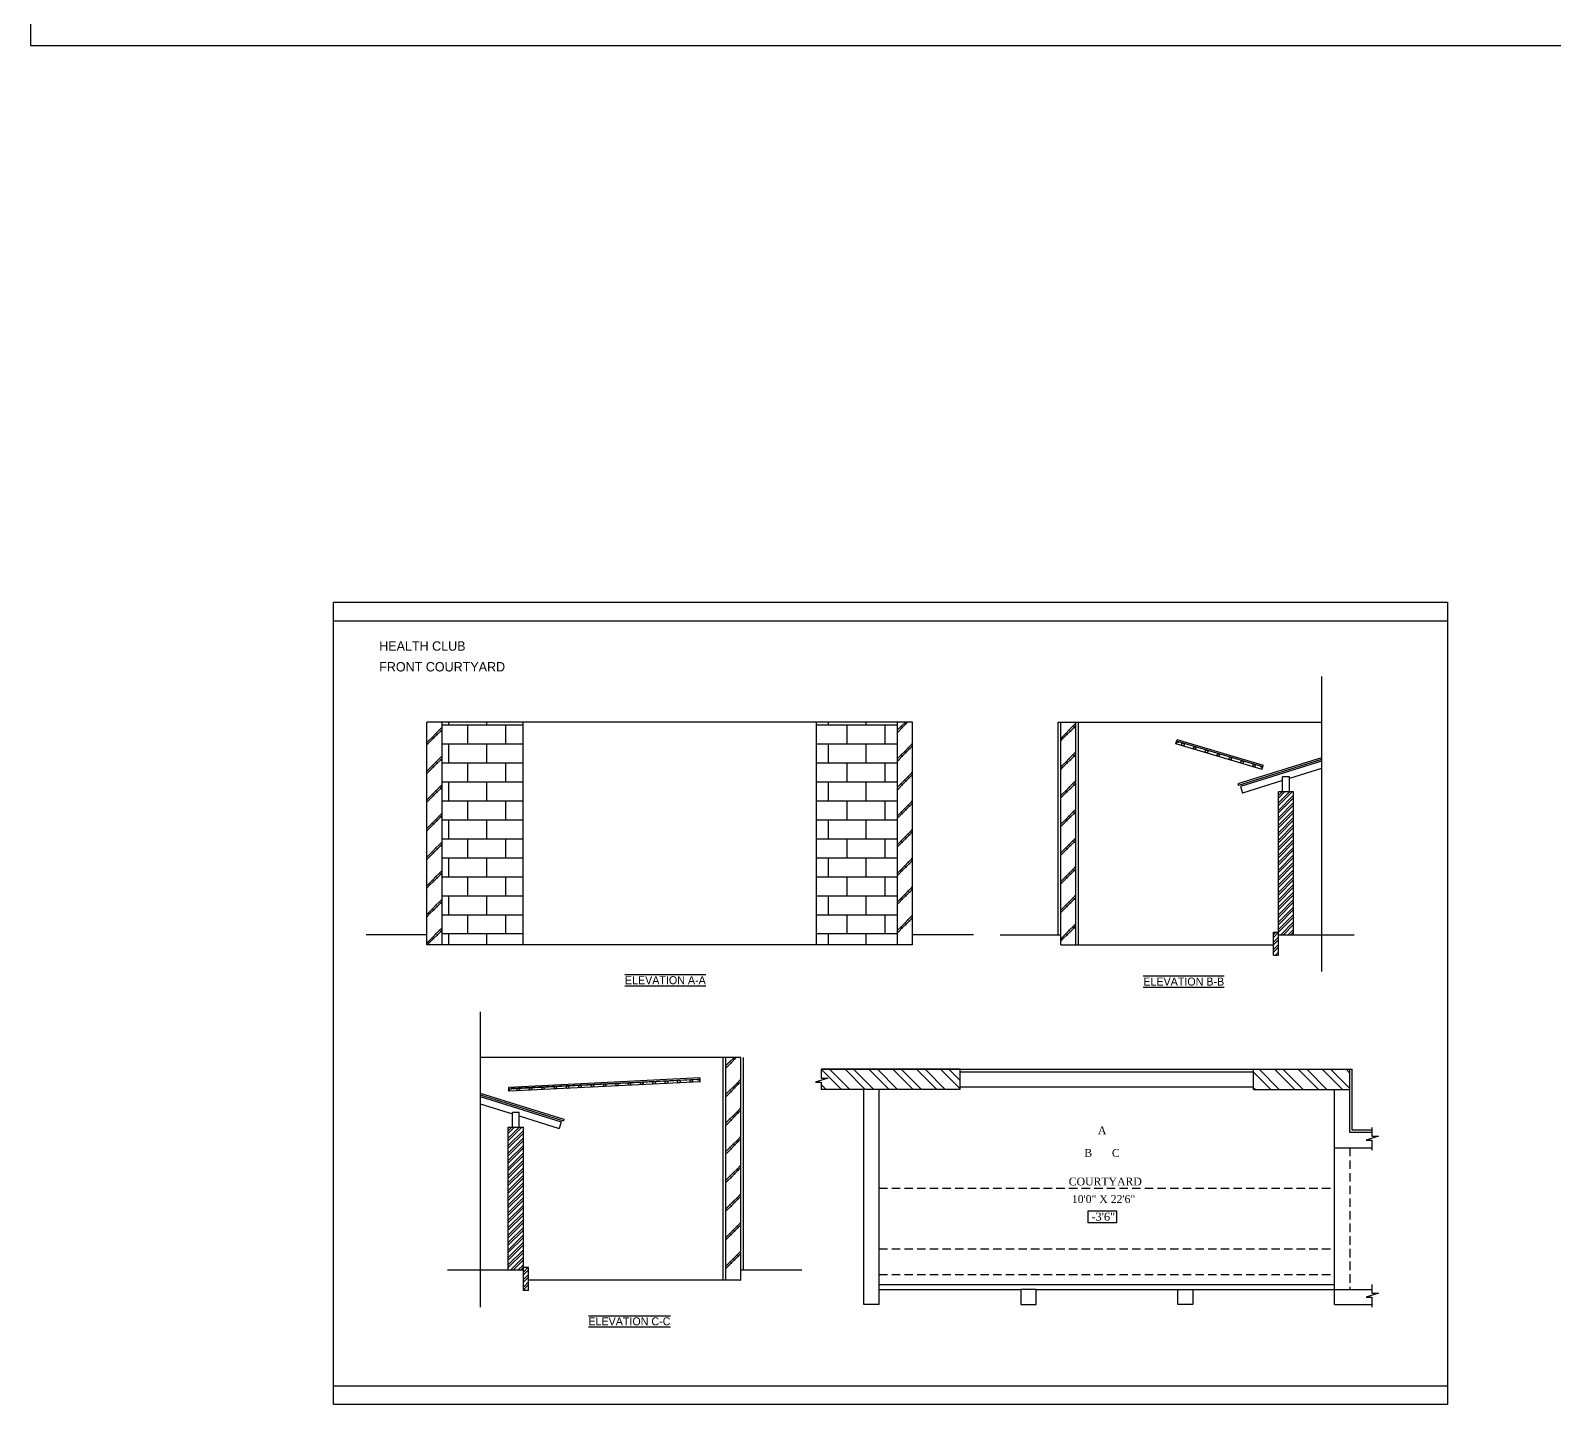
# Model space of a CAD drawing. Extents: x 12259 to 18078, y -1461 to 1911.
# Drawn here: x 13794 to 14698, y -1145 to -330 of the extents above; entities that cross this region are included whole.
import ezdxf

# ---------------------------------------------------------------- set-up
doc = ezdxf.new("R2010")
doc.units = 0
doc.header["$LTSCALE"] = 20
doc.header["$MEASUREMENT"] = 0
doc.linetypes.add('HIDDEN', pattern=[0.375, 0.25, -0.125])
doc.layers.get('0').update_dxf_attribs({"linetype": 'CONTINUOUS'})
for name, color, linetype in [('border', 230, 'CONTINUOUS'), ('BORTEXT', 2, 'CONTINUOUS'), ('Glass', 130, 'CONTINUOUS'), ('grille', 254, 'CONTINUOUS'), ('HATCH', 252, 'CONTINUOUS'), ('kalkaal', 7, 'CONTINUOUS'), ('Roof lilne', 31, 'CONTINUOUS'), ('Stone', 8, 'CONTINUOUS'), ('text', 2, 'CONTINUOUS'), ('TILE', 22, 'CONTINUOUS'), ('wall', 13, 'CONTINUOUS'), ('WOOD', 7, 'CONTINUOUS')]:
    doc.layers.add(name, color=color, linetype=linetype)
doc.layers.add('correct', color=230, linetype='CONTINUOUS', plot=False)
doc.styles.add('style4', font='boos1_1.ttf')
doc.styles.add('style5', font='times_2.ttf')
pattern_1 = [(0, (1532.399, 1530.732), (0, 11.25), []), (90, (1532.4, 1530.732), (-22.5, 1e-15), [11.25, -11.25]), (90, (1543.65, 1530.732), (-22.5, 1e-15), [-11.25, 11.25])]
pattern_2 = [(315, (14200.807, 12905.067), (7.071068, 7.071068), []), (315, (14205.807, 12905.067), (7.071068, 7.071068), [])]
pattern_3 = [(45, (1532.399, 1530.732), (-8.485281, 8.485281), [3, 0]), (45, (1531.692, 1531.439), (-8.485281, 8.485281), [3, 0])]
pattern_4 = [(45, (938.736, 1331.972), (-2.2097087, 2.2097087), []), (45, (938.736, 1333.5345), (-2.2097087, 2.2097087), [])]
pattern_5 = [(45, (1532.399, 1530.7317), (-2.2097087, 2.2097087), []), (45, (1532.399, 1532.2942), (-2.2097087, 2.2097087), [])]

msp = doc.modelspace()

# ---------------------------------------------------------------- hatches: boundary and pattern name
at = {"layer": 'HATCH'}
h = msp.add_hatch(dxfattribs=at)
h.set_pattern_fill('BRICK HATCH', color=8, angle=45, style=0)
h.set_pattern_definition(pattern_3)
h.paths.add_polyline_path([(14038.39, -740.19), (14029.39, -740.19), (14029.39, -872.19), (14038.39, -872.19)])
h = msp.add_hatch(dxfattribs=at)
h.set_pattern_fill('BRICK HATCH', color=8, angle=45, style=0)
h.set_pattern_definition(pattern_3)
h.paths.add_polyline_path([(14308.39, -872.19), (14317.39, -872.19), (14317.39, -740.19), (14308.39, -740.19)])
h = msp.add_hatch(dxfattribs=at)
h.set_pattern_fill('BRICK HATCH', color=8, angle=45, style=0)
h.set_pattern_definition(pattern_3)
h.paths.add_polyline_path([(14414.22, -740.19), (14405.22, -740.19), (14405.22, -872.19), (14414.22, -872.19)])
h = msp.add_hatch(dxfattribs=at)
h.set_pattern_fill('BRICK HATCH', color=8, angle=45, style=0)
h.set_pattern_definition([(45, (938.736, 1331.972), (-8.485281, 8.485281), [3, 0]), (45, (938.029, 1332.679), (-8.485281, 8.485281), [3, 0])])
h.paths.add_polyline_path([(14215.61, -938.95), (14206.61, -938.95), (14206.61, -1070.95), (14215.61, -1070.95)])
at = {"layer": 'Stone', "lineweight": -2}
h = msp.add_hatch(dxfattribs=at)
h.set_pattern_fill('BRICK', color=8, scale=45, style=0)
h.set_pattern_definition(pattern_1)
h.paths.add_polyline_path([(14086.39, -740.19), (14038.39, -740.19), (14038.39, -872.19), (14086.39, -872.19)])
h = msp.add_hatch(dxfattribs=at)
h.set_pattern_fill('BRICK', color=8, scale=45, style=0)
h.set_pattern_definition(pattern_1)
h.paths.add_polyline_path([(14308.39, -740.19), (14260.39, -740.19), (14260.39, -872.19), (14308.39, -872.19)])
at = {"layer": 'Stone', "ltscale": 5}
h = msp.add_hatch(dxfattribs=at)
h.set_pattern_fill('STEEL', color=256, scale=25, style=0)
h.set_pattern_definition(pattern_5)
h.paths.add_polyline_path([(14543.22, -781.44), (14534.22, -781.44), (14534.22, -864.69), (14534.22, -866.19), (14543.22, -866.19)])
h = msp.add_hatch(dxfattribs=at)
h.set_pattern_fill('STEEL', color=256, scale=25, style=0)
h.set_pattern_definition(pattern_5)
h.paths.add_polyline_path([(14534.22, -864.69), (14531.22, -864.69), (14531.22, -878.19), (14534.22, -878.19)])
h = msp.add_hatch(dxfattribs=at)
h.set_pattern_fill('STEEL', color=256, scale=80, angle=-90, style=0)
h.set_pattern_definition(pattern_2)
h.paths.add_polyline_path([(14263.1, -953.43), (14263.1, -957.88), (14345.54, -957.88), (14345.54, -945.88), (14263.07, -945.88), (14263.07, -951.08), (14267.05, -951.08), (14259.76, -953.43)])
h = msp.add_hatch(dxfattribs=at)
h.set_pattern_fill('STEEL', color=256, scale=80, angle=-90, style=0)
h.set_pattern_definition(pattern_2)
h.paths.add_polyline_path([(14576.54, -957.88), (14576.54, -945.88), (14519.54, -945.88), (14519.54, -957.88)])
h = msp.add_hatch(dxfattribs=at)
h.set_pattern_fill('STEEL', color=256, scale=25, style=0)
h.set_pattern_definition(pattern_4)
h.paths.add_polyline_path([(14086.61, -980.2), (14077.61, -980.2), (14077.61, -1064.95), (14086.61, -1064.95), (14086.61, -1063.45)])
h = msp.add_hatch(dxfattribs=at)
h.set_pattern_fill('STEEL', color=256, scale=25, style=0)
h.set_pattern_definition(pattern_4)
h.paths.add_polyline_path([(14086.61, -1076.95), (14089.61, -1076.95), (14089.61, -1063.45), (14086.61, -1063.45)])

# ---------------------------------------------------------------- linework, layer by layer
for p, q in [((14559.76, -713.15), (14559.76, -888.02)), ((14061.06, -911.91), (14061.06, -1086.78)), ((14263.07, -945.88), (14578.04, -945.88)), ((14578.04, -981.88), (14578.04, -945.88)), ((14589.56, -981.88), (14578.04, -981.88)), ((14567.54, -1076.38), (14567.54, -992.38)), ((14297.54, -1073.38), (14567.54, -1073.38)), ((14297.54, -1076.38), (14381.54, -1076.38)), ((14390.54, -1076.38), (14474.54, -1076.38)), ((14483.54, -1076.38), (14567.54, -1076.38))]:
    msp.add_line(p, q)
at = {"linetype": 'HIDDEN'}
msp.add_line((14576.54, -992.38), (14576.54, -1076.38), dxfattribs=at)
for points in [[(14263.07, -945.88), (14263.07, -951.08), (14267.05, -951.08), (14259.76, -953.43), (14263.1, -953.43), (14263.1, -957.88)], [(14589.56, -980.38), (14589.56, -985.58), (14593.54, -985.58), (14586.25, -987.93), (14589.58, -987.93), (14589.58, -993.88)], [(14589.56, -1073.38), (14589.56, -1078.58), (14593.54, -1078.58), (14586.25, -1080.93), (14589.58, -1080.93), (14589.58, -1086.88)]]:
    msp.add_lwpolyline(points)
for points in [[(14381.54, -1085.38), (14390.54, -1085.38), (14390.54, -1076.38), (14381.54, -1076.38)], [(14483.54, -1085.38), (14474.54, -1085.38), (14474.54, -1076.38), (14483.54, -1076.38)]]:
    msp.add_lwpolyline(points, close=True)
at = {"layer": 'border'}
for p, q in [((13973.99, -680.04), (14634.4, -680.04)), ((13973.99, -1133.57), (14634.4, -1133.57))]:
    msp.add_line(p, q, dxfattribs=at)
at = {"layer": 'correct', "color": 3}
for points in [[(13794.4, -339.12), (14786.85, -339.12), (14786.85, 853.82), (13794.4, 853.82)], [(13973.99, -669.05), (14634.4, -669.05), (14634.4, -1144.56), (13973.99, -1144.56)]]:
    msp.add_lwpolyline(points, close=True, dxfattribs=at)
at = {"layer": 'Glass'}
for p, q in [((14473.81, -751.5), (14474.11, -750.54)), ((14525, -766.71), (14473.81, -751.5)), ((14525.3, -765.76), (14474.11, -750.54)), ((14525, -766.71), (14525.3, -765.76)), ((14077.92, -956.45), (14191.31, -950.78)), ((14077.97, -957.45), (14077.92, -956.45)), ((14077.97, -957.45), (14191.35, -951.78)), ((14191.35, -951.78), (14191.31, -950.78))]:
    msp.add_line(p, q, dxfattribs=at)
at = {"layer": 'Glass', "linetype": 'HIDDEN'}
for p, q in [((14297.54, -1016.28), (14567.54, -1016.28)), ((14297.54, -1067.47), (14567.54, -1067.47))]:
    msp.add_line(p, q, dxfattribs=at)
at = {"layer": 'grille', "color": 0}
for p, q in [((14473.81, -751.5), (14473.38, -752.93)), ((14524.57, -768.15), (14473.38, -752.93)), ((14523.56, -766.28), (14473.81, -751.5)), ((14191.43, -953.28), (14078.29, -958.93)), ((14189.86, -951.86), (14079.46, -957.37))]:
    msp.add_line(p, q, dxfattribs=at)
at = {"layer": 'grille', "color": 2}
for points in [[(14473.62, -753), (14473.38, -752.93), (14473.81, -751.5), (14475.25, -751.92), (14475.18, -752.16), (14473.98, -751.81)], [(14524.33, -768.08), (14524.57, -768.15), (14525, -766.71), (14523.56, -766.28), (14523.49, -766.52), (14524.69, -766.88)], [(14078.29, -958.93), (14078.04, -958.94), (14077.97, -957.45), (14079.46, -957.37), (14079.48, -957.62), (14078.23, -957.68)], [(14191.18, -953.29), (14191.43, -953.28), (14191.35, -951.78), (14189.86, -951.86), (14189.87, -952.11), (14191.12, -952.04)]]:
    msp.add_lwpolyline(points, close=True, dxfattribs=at)
at = {"layer": 'grille', "color": 9}
for centre in [(14477.54, -753.39), (14484.57, -755.48), (14491.6, -757.57), (14498.63, -759.66), (14505.66, -761.75), (14512.69, -763.84), (14519.72, -765.93), (14083.56, -957.92), (14090.88, -957.55), (14098.21, -957.19), (14105.53, -956.82), (14112.86, -956.45), (14120.18, -956.09), (14127.51, -955.72), (14134.84, -955.36), (14142.16, -954.99), (14149.49, -954.62), (14156.81, -954.26), (14164.14, -953.89), (14171.47, -953.53), (14178.79, -953.16), (14186.12, -952.8)]:
    msp.add_circle(centre, 0.75, dxfattribs=at)
at = {"layer": 'kalkaal'}
for p, q in [((14543.22, -781.44), (14534.22, -781.44)), ((14534.22, -864.69), (14534.22, -781.44)), ((14543.22, -866.19), (14543.22, -781.44)), ((14077.61, -1064.95), (14077.61, -980.2)), ((14077.61, -980.2), (14086.61, -980.2)), ((14086.61, -1063.45), (14086.61, -980.2))]:
    msp.add_line(p, q, dxfattribs=at)
at = {"layer": 'Roof lilne', "linetype": 'HIDDEN'}
msp.add_line((14297.54, -1052.38), (14567.54, -1052.38), dxfattribs=at)
at = {"layer": 'Stone', "color": 8, "lineweight": -2}
for p, q in [((14086.39, -872.19), (14086.39, -740.19)), ((14260.39, -872.19), (14260.39, -740.19))]:
    msp.add_line(p, q, dxfattribs=at)
at = {"layer": 'text'}
msp.add_lwpolyline([(14421.43, -1029.68), (14438.19, -1029.68), (14438.19, -1036.91), (14421.43, -1036.91)], close=True, dxfattribs=at)
at = {"layer": 'TILE'}
for p, q in [((14559.76, -761.21), (14510.22, -776.65)), ((14559.76, -762.28), (14510.51, -777.62)), ((14510.22, -776.65), (14510.51, -777.62)), ((14061.06, -959.97), (14110.61, -975.41)), ((14061.06, -961.04), (14110.31, -976.38)), ((14110.61, -975.41), (14110.31, -976.38))]:
    msp.add_line(p, q, dxfattribs=at)
at = {"layer": 'wall'}
for p, q in [((14029.39, -872.19), (14029.39, -740.19)), ((14317.39, -740.19), (14029.39, -740.19)), ((14038.39, -872.19), (14038.39, -740.19)), ((14308.39, -872.19), (14308.39, -740.19)), ((14317.39, -872.19), (14317.39, -740.19)), ((14403.72, -740.19), (14559.76, -740.19)), ((14405.22, -872.19), (14405.22, -740.19)), ((14414.22, -872.19), (14414.22, -740.19)), ((14029.39, -866.19), (13993.39, -866.19)), ((14353.39, -866.19), (14317.39, -866.19)), ((14369.22, -866.19), (14405.22, -866.19)), ((14531.22, -878.19), (14531.22, -864.69)), ((14531.22, -864.69), (14534.22, -864.69)), ((14534.22, -878.19), (14534.22, -864.69)), ((14534.22, -866.19), (14579.22, -866.19)), ((14317.39, -872.19), (14029.39, -872.19)), ((14405.22, -872.19), (14531.22, -872.19)), ((14531.22, -878.19), (14534.22, -878.19)), ((14215.61, -938.95), (14061.06, -938.95)), ((14206.61, -1070.95), (14206.61, -938.95)), ((14215.61, -1070.95), (14215.61, -938.95)), ((14345.54, -945.88), (14263.07, -945.88)), ((14345.54, -957.88), (14345.54, -945.88)), ((14345.54, -947.38), (14519.54, -947.38)), ((14519.54, -957.88), (14519.54, -945.88)), ((14519.54, -945.88), (14576.54, -945.88)), ((14576.54, -957.88), (14576.54, -945.88)), ((14345.54, -956.38), (14519.54, -956.38)), ((14345.54, -957.88), (14263.1, -957.88)), ((14288.54, -1085.38), (14288.54, -957.88)), ((14297.54, -1085.38), (14297.54, -957.88)), ((14519.54, -957.88), (14576.54, -957.88)), ((14567.54, -992.38), (14567.54, -957.88)), ((14576.54, -983.38), (14576.54, -957.88)), ((14589.56, -983.38), (14576.54, -983.38)), ((14567.54, -992.38), (14589.58, -992.38)), ((14086.61, -1064.95), (14041.61, -1064.95)), ((14089.61, -1063.45), (14086.61, -1063.45)), ((14086.61, -1076.95), (14086.61, -1063.45)), ((14089.61, -1076.95), (14089.61, -1063.45)), ((14251.61, -1064.95), (14215.61, -1064.95)), ((14215.61, -1070.95), (14089.61, -1070.95)), ((14089.61, -1076.95), (14086.61, -1076.95)), ((14567.54, -1085.38), (14567.54, -1076.38)), ((14567.54, -1076.38), (14589.56, -1076.38)), ((14297.54, -1085.38), (14288.54, -1085.38)), ((14567.54, -1085.38), (14589.58, -1085.38))]:
    msp.add_line(p, q, dxfattribs=at)
at = {"layer": 'wall', "color": 8}
for p, q in [((14403.72, -866.19), (14403.72, -740.19)), ((14415.72, -872.19), (14415.72, -740.19)), ((14205.11, -1070.95), (14205.11, -938.95)), ((14217.11, -1064.95), (14217.11, -938.95))]:
    msp.add_line(p, q, dxfattribs=at)
at = {"layer": 'WOOD'}
for p, q in [((14559.76, -763.34), (14511.76, -778.31)), ((14559.76, -767.6), (14540.72, -773.54)), ((14536.72, -774.79), (14512.95, -782.19)), ((14536.72, -781.44), (14536.72, -772.54)), ((14540.72, -772.54), (14536.72, -772.54)), ((14540.72, -781.44), (14540.72, -772.54)), ((14511.76, -778.31), (14512.95, -782.19)), ((14061.06, -962.1), (14109.06, -977.07)), ((14061.06, -966.36), (14080.11, -972.3)), ((14080.11, -980.2), (14080.11, -971.3)), ((14080.11, -971.3), (14084.11, -971.3)), ((14084.11, -980.2), (14084.11, -971.3)), ((14084.11, -973.54), (14107.88, -980.95)), ((14109.06, -977.07), (14107.88, -980.95))]:
    msp.add_line(p, q, dxfattribs=at)

# ---------------------------------------------------------------- texts
at = {"layer": 'BORTEXT', "style": 'style4'}
for s, p in [('HEALTH CLUB', (14001.15, -697.81)), ('FRONT COURTYARD', (14001.15, -710.11))]:
    msp.add_text(s, height=5.551, dxfattribs=at).set_placement(p)
at = {"layer": 'BORTEXT', "color": 2, "style": 'style4'}
for s, p in [('%%U%%OELEVATION A-A', (14146.78, -895.47)), ('%%U%%OELEVATION B-B', (14454.12, -896.29)), ('%%U%%OELEVATION C-C', (14125.13, -1097.63))]:
    msp.add_text(s, height=4.7454, dxfattribs=at).set_placement(p)
at = {"layer": 'text', "style": 'style5'}
for s, height, p in [('A', 4.61, (14427.22, -984.34)), ('B', 4.61, (14419.17, -997.77)), ('C', 4.61, (14435.55, -997.77)), ('COURTYARD', 4.609, (14409.94, -1014.71)), ('10\'0" X 22\'6"', 4.6086, (14411.76, -1025.1)), ('-3\'6"', 4.842, (14423.37, -1035.68))]:
    msp.add_text(s, height=height, dxfattribs=at).set_placement(p)

doc.saveas('drawing.dxf')
